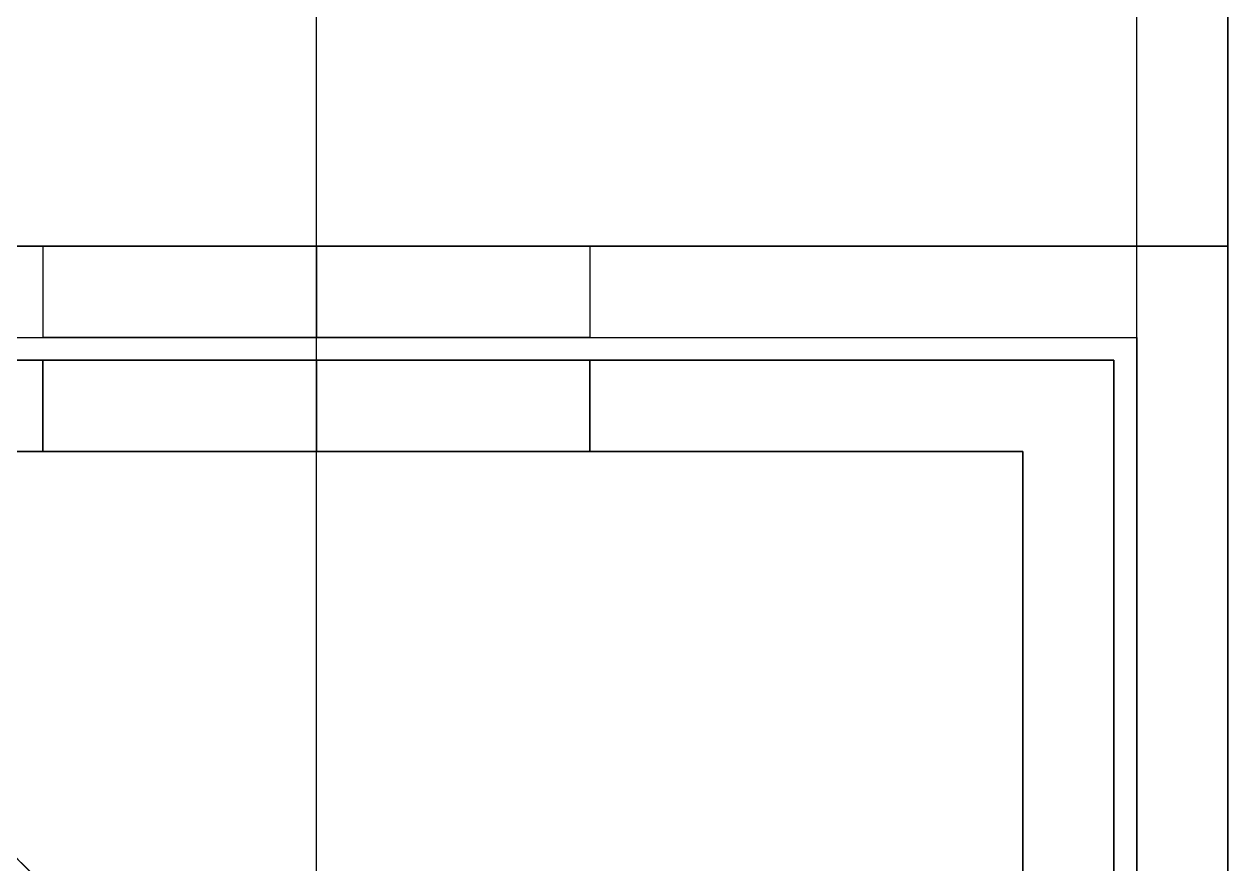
# Model space of a CAD drawing. Header units: millimetres. Extents: x -6529 to 809, y -8611 to 207.
# Drawn here: x -4666.52 to -4640.11, y -5061.44 to -5043.02 of the extents above; entities that cross this region are included whole.
import ezdxf

# ---------------------------------------------------------------- set-up
doc = ezdxf.new("R2010")
doc.units = ezdxf.units.MM
doc.header["$MEASUREMENT"] = 0
doc.layers.add('platen', color=7, linetype='Continuous', true_color=0x007f00)
doc.layers.add('staal', color=5, linetype='Continuous', true_color=0x0000ff)

# ---------------------------------------------------------------- blocks, each defined once
blk = doc.blocks.new('top plaat')
at = {"layer": 'platen'}
for points in [[(40, 0), (20, 0), (0, 0)], [(0, 0), (0, 0, 9), (0, 0, 18)], [(40, 0, 18), (20, 0, 18), (0, 0, 18)], [(40, 0, 9), (20, 0, 9), (0, 0, 9)], [(20, 0), (20, 0, 9), (20, 0, 18)]]:
    blk.add_open_spline(points, degree=2, dxfattribs=at)
for points in [[(0, 0), (0, -309), (0, -618), (0, -927), (0, -1236)], [(0, 0, 18), (0, -309, 18), (0, -618, 18), (0, -927, 18), (0, -1236, 18)], [(0, 0, 9), (0, -309, 9), (0, -618, 9), (0, -927, 9), (0, -1236, 9)]]:
    blk.add_open_spline(points, degree=2, knots=[4655.052018, 4655.052018, 4655.052018, 5274.345164, 5274.345164, 5893.638309, 5893.638309, 5893.638309], dxfattribs=at)

msp = doc.modelspace()

# ---------------------------------------------------------------- linework, layer by layer
at = {"layer": 'staal'}
for p, q in [((-4666.11, -5047.894, 695.5), (-4666.11, -5049.894, 695.5)), ((-4666.11, -5047.894, 770.5), (-4666.11, -5049.894, 770.5)), ((-4666.11, -5047.894, 920.5), (-4666.11, -5049.894, 920.5)), ((-4666.11, -5047.894, 845.5), (-4666.11, -5049.894, 845.5)), ((-4666.11, -5047.894, 1070.5), (-4666.11, -5049.894, 1070.5)), ((-4666.11, -5047.894, 995.5), (-4666.11, -5049.894, 995.5)), ((-4666.11, -5047.894, 1220.5), (-4666.11, -5049.894, 1220.5)), ((-4666.11, -5047.894, 1145.5), (-4666.11, -5049.894, 1145.5)), ((-4666.11, -5047.894, 545.5), (-4666.11, -5049.894, 545.5)), ((-4666.11, -5047.894, 620.5), (-4666.11, -5049.894, 620.5)), ((-4666.11, -5047.894, 395.5), (-4666.11, -5049.894, 395.5)), ((-4666.11, -5047.894, 470.5), (-4666.11, -5049.894, 470.5)), ((-4666.11, -5047.894, 245.5), (-4666.11, -5049.894, 245.5)), ((-4666.11, -5047.894, 320.5), (-4666.11, -5049.894, 320.5)), ((-4666.11, -5047.894, 170.5), (-4666.11, -5049.894, 170.5)), ((-4666.11, -5047.894, 95.5), (-4666.11, -5049.894, 95.5)), ((-4660.11, -5047.894, 40), (-4660.11, -5049.894, 40)), ((-4660.11, -5047.894, 1276), (-4660.11, -5049.894, 1276)), ((-4660.11, -5047.894, 701.5), (-4660.11, -5049.894, 701.5)), ((-4660.11, -5047.894, 689.5), (-4660.11, -5049.894, 689.5)), ((-4660.11, -5047.894, 776.5), (-4660.11, -5049.894, 776.5)), ((-4660.11, -5047.894, 764.5), (-4660.11, -5049.894, 764.5)), ((-4660.11, -5047.894, 926.5), (-4660.11, -5049.894, 926.5)), ((-4660.11, -5047.894, 914.5), (-4660.11, -5049.894, 914.5)), ((-4660.11, -5047.894, 851.5), (-4660.11, -5049.894, 851.5)), ((-4660.11, -5047.894, 839.5), (-4660.11, -5049.894, 839.5)), ((-4660.11, -5047.894, 1076.5), (-4660.11, -5049.894, 1076.5)), ((-4660.11, -5047.894, 1064.5), (-4660.11, -5049.894, 1064.5)), ((-4660.11, -5047.894, 1001.5), (-4660.11, -5049.894, 1001.5)), ((-4660.11, -5047.894, 989.5), (-4660.11, -5049.894, 989.5)), ((-4660.11, -5047.894, 1226.5), (-4660.11, -5049.894, 1226.5)), ((-4660.11, -5047.894, 1214.5), (-4660.11, -5049.894, 1214.5)), ((-4660.11, -5047.894, 1151.5), (-4660.11, -5049.894, 1151.5)), ((-4660.11, -5047.894, 1139.5), (-4660.11, -5049.894, 1139.5)), ((-4660.11, -5047.894, 551.5), (-4660.11, -5049.894, 551.5)), ((-4660.11, -5047.894, 539.5), (-4660.11, -5049.894, 539.5)), ((-4660.11, -5047.894, 626.5), (-4660.11, -5049.894, 626.5)), ((-4660.11, -5047.894, 614.5), (-4660.11, -5049.894, 614.5)), ((-4660.11, -5047.894, 401.5), (-4660.11, -5049.894, 401.5)), ((-4660.11, -5047.894, 389.5), (-4660.11, -5049.894, 389.5)), ((-4660.11, -5047.894, 476.5), (-4660.11, -5049.894, 476.5)), ((-4660.11, -5047.894, 464.5), (-4660.11, -5049.894, 464.5)), ((-4660.11, -5047.894, 251.5), (-4660.11, -5049.894, 251.5)), ((-4660.11, -5047.894, 239.5), (-4660.11, -5049.894, 239.5)), ((-4660.11, -5047.894, 326.5), (-4660.11, -5049.894, 326.5)), ((-4660.11, -5047.894, 314.5), (-4660.11, -5049.894, 314.5)), ((-4660.11, -5047.894, 176.5), (-4660.11, -5049.894, 176.5)), ((-4660.11, -5047.894, 164.5), (-4660.11, -5049.894, 164.5)), ((-4660.11, -5047.894, 101.5), (-4660.11, -5049.894, 101.5)), ((-4660.11, -5047.894, 89.5), (-4660.11, -5049.894, 89.5)), ((-4654.11, -5047.894, 695.5), (-4654.11, -5049.894, 695.5)), ((-4654.11, -5047.894, 770.5), (-4654.11, -5049.894, 770.5)), ((-4654.11, -5047.894, 920.5), (-4654.11, -5049.894, 920.5)), ((-4654.11, -5047.894, 845.5), (-4654.11, -5049.894, 845.5)), ((-4654.11, -5047.894, 1070.5), (-4654.11, -5049.894, 1070.5)), ((-4654.11, -5047.894, 995.5), (-4654.11, -5049.894, 995.5)), ((-4654.11, -5047.894, 1220.5), (-4654.11, -5049.894, 1220.5)), ((-4654.11, -5047.894, 1145.5), (-4654.11, -5049.894, 1145.5)), ((-4654.11, -5047.894, 545.5), (-4654.11, -5049.894, 545.5)), ((-4654.11, -5047.894, 620.5), (-4654.11, -5049.894, 620.5)), ((-4654.11, -5047.894, 395.5), (-4654.11, -5049.894, 395.5)), ((-4654.11, -5047.894, 470.5), (-4654.11, -5049.894, 470.5)), ((-4654.11, -5047.894, 245.5), (-4654.11, -5049.894, 245.5)), ((-4654.11, -5047.894, 320.5), (-4654.11, -5049.894, 320.5)), ((-4654.11, -5047.894, 170.5), (-4654.11, -5049.894, 170.5)), ((-4654.11, -5047.894, 95.5), (-4654.11, -5049.894, 95.5)), ((-4666.11, -5050.394, 1446.5), (-4666.11, -5052.394, 1446.5)), ((-4666.11, -5050.394, 1371.5), (-4666.11, -5052.394, 1371.5)), ((-4666.11, -5050.394, 1145.5), (-4666.11, -5052.394, 1145.5)), ((-4666.11, -5050.394, 1220.5), (-4666.11, -5052.394, 1220.5)), ((-4666.11, -5052.394, 95.5), (-4666.11, -5050.394, 95.5)), ((-4666.11, -5052.394, 170.5), (-4666.11, -5050.394, 170.5)), ((-4660.11, -5050.394, 1316), (-4660.11, -5052.394, 1316)), ((-4660.11, -5050.394, 1484), (-4660.11, -5052.394, 1484)), ((-4660.11, -5050.394, 1440.5), (-4660.11, -5052.394, 1440.5)), ((-4660.11, -5050.394, 1452.5), (-4660.11, -5052.394, 1452.5)), ((-4660.11, -5050.394, 1365.5), (-4660.11, -5052.394, 1365.5)), ((-4660.11, -5050.394, 1377.5), (-4660.11, -5052.394, 1377.5)), ((-4660.11, -5050.394, 1276), (-4660.11, -5052.394, 1276)), ((-4660.11, -5050.394, 1108), (-4660.11, -5052.394, 1108)), ((-4660.11, -5050.394, 1151.5), (-4660.11, -5052.394, 1151.5)), ((-4660.11, -5050.394, 1139.5), (-4660.11, -5052.394, 1139.5)), ((-4660.11, -5050.394, 1226.5), (-4660.11, -5052.394, 1226.5)), ((-4660.11, -5050.394, 1214.5), (-4660.11, -5052.394, 1214.5)), ((-4660.11, -5050.394, 40), (-4660.11, -5052.394, 40)), ((-4660.11, -5050.394, 208), (-4660.11, -5052.394, 208)), ((-4660.11, -5052.394, 101.5), (-4660.11, -5050.394, 101.5)), ((-4660.11, -5052.394, 89.5), (-4660.11, -5050.394, 89.5)), ((-4660.11, -5052.394, 176.5), (-4660.11, -5050.394, 176.5)), ((-4660.11, -5052.394, 164.5), (-4660.11, -5050.394, 164.5)), ((-4654.11, -5050.394, 1446.5), (-4654.11, -5052.394, 1446.5)), ((-4654.11, -5050.394, 1371.5), (-4654.11, -5052.394, 1371.5)), ((-4654.11, -5050.394, 1145.5), (-4654.11, -5052.394, 1145.5)), ((-4654.11, -5050.394, 1220.5), (-4654.11, -5052.394, 1220.5)), ((-4654.11, -5052.394, 95.5), (-4654.11, -5050.394, 95.5)), ((-4654.11, -5052.394, 170.5), (-4654.11, -5050.394, 170.5))]:
    msp.add_line(p, q, dxfattribs=at)
msp.add_lwpolyline([(-4640.11, -5087.894), (-5956.11, -5087.894), (-5956.11, -3771.894), (-4640.11, -3771.894)], close=True, dxfattribs=at)
for points in [[(-4640.11, -5087.894, 1276), (-4640.11, -4429.894, 1276), (-4640.11, -3771.894, 1276)], [(-4640.11, -5087.894, 1316), (-4640.11, -4429.894, 1316), (-4640.11, -3771.894, 1316)], [(-4640.11, -5087.894), (-4640.11, -4429.894), (-4640.11, -3771.894)], [(-4640.11, -5087.894, 40), (-4640.11, -4429.894, 40), (-4640.11, -3771.894, 40)], [(-4642.11, -5085.894, 1314), (-4642.11, -4429.894, 1314), (-4642.11, -3773.894, 1314)], [(-4642.11, -5085.894, 1278), (-4642.11, -4429.894, 1278), (-4642.11, -3773.894, 1278)], [(-4642.11, -5085.894, 38), (-4642.11, -4429.894, 38), (-4642.11, -3773.894, 38)], [(-4642.11, -5085.894, 2), (-4642.11, -4429.894, 2), (-4642.11, -3773.894, 2)], [(-4660.11, -5067.894, 1316), (-4660.11, -5032.644, 1316), (-4660.11, -4997.394, 1316)], [(-4660.11, -5067.894, 1314), (-4660.11, -5032.644, 1314), (-4660.11, -4997.394, 1314)], [(-4660.11, -5067.894, 1278), (-4660.11, -5032.644, 1278), (-4660.11, -4997.394, 1278)], [(-4660.11, -5067.894, 1276), (-4660.11, -5032.644, 1276), (-4660.11, -4997.394, 1276)], [(-4660.11, -5067.894, 40), (-4660.11, -5033.144, 40), (-4660.11, -4998.394, 40)], [(-4660.11, -5067.894, 38), (-4660.11, -5033.144, 38), (-4660.11, -4998.394, 38)], [(-4660.11, -5067.894, 2), (-4660.11, -5033.144, 2), (-4660.11, -4998.394, 2)], [(-4660.11, -5067.894), (-4660.11, -5033.144), (-4660.11, -4998.394)], [(-4642.11, -5085.894, 1296), (-4642.11, -5042.144, 1296), (-4642.11, -4998.394, 1296)], [(-4642.11, -5085.894, 20), (-4642.11, -5042.144, 20), (-4642.11, -4998.394, 20)], [(-4640.11, -5087.894, 1296), (-4640.11, -5043.144, 1296), (-4640.11, -4998.394, 1296)], [(-4640.11, -5087.894, 20), (-4640.11, -5043.144, 20), (-4640.11, -4998.394, 20)], [(-4640.11, -5087.894, 1276), (-4660.11, -5067.894, 1276), (-4680.11, -5047.894, 1276)], [(-4680.11, -5047.894, 1316), (-4660.11, -5067.894, 1316), (-4640.11, -5087.894, 1316)], [(-4640.11, -5087.894, 1276), (-4660.11, -5067.894, 1276), (-4680.11, -5047.894, 1276)], [(-4680.11, -5047.894, 1316), (-4660.11, -5067.894, 1316), (-4640.11, -5087.894, 1316)], [(-4640.11, -5047.894, 40), (-4660.11, -5047.894, 40), (-4680.11, -5047.894, 40)], [(-4640.11, -5047.894, 1276), (-4660.11, -5047.894, 1276), (-4680.11, -5047.894, 1276)], [(-4640.11, -5047.894, 658), (-4660.11, -5047.894, 658), (-4680.11, -5047.894, 658)], [(-4640.11, -5087.894), (-4660.11, -5067.894), (-4680.11, -5047.894)], [(-4680.11, -5047.894, 40), (-4660.11, -5067.894, 40), (-4640.11, -5087.894, 40)], [(-4640.11, -5087.894, 40), (-4660.11, -5067.894, 40), (-4680.11, -5047.894, 40)], [(-4660.11, -5047.894, 40), (-4660.11, -5047.894, 64.75), (-4660.11, -5047.894, 89.5)], [(-4660.11, -5047.894, 101.5), (-4660.11, -5047.894, 133), (-4660.11, -5047.894, 164.5)], [(-4660.11, -5047.894, 176.5), (-4660.11, -5047.894, 208), (-4660.11, -5047.894, 239.5)], [(-4660.11, -5047.894, 251.5), (-4660.11, -5047.894, 283), (-4660.11, -5047.894, 314.5)], [(-4660.11, -5047.894, 326.5), (-4660.11, -5047.894, 358), (-4660.11, -5047.894, 389.5)], [(-4660.11, -5047.894, 401.5), (-4660.11, -5047.894, 433), (-4660.11, -5047.894, 464.5)], [(-4660.11, -5047.894, 476.5), (-4660.11, -5047.894, 508), (-4660.11, -5047.894, 539.5)], [(-4660.11, -5047.894, 551.5), (-4660.11, -5047.894, 583), (-4660.11, -5047.894, 614.5)], [(-4660.11, -5047.894, 626.5), (-4660.11, -5047.894, 658), (-4660.11, -5047.894, 689.5)], [(-4660.11, -5047.894, 701.5), (-4660.11, -5047.894, 733), (-4660.11, -5047.894, 764.5)], [(-4660.11, -5047.894, 776.5), (-4660.11, -5047.894, 808), (-4660.11, -5047.894, 839.5)], [(-4660.11, -5047.894, 851.5), (-4660.11, -5047.894, 883), (-4660.11, -5047.894, 914.5)], [(-4660.11, -5047.894, 926.5), (-4660.11, -5047.894, 958), (-4660.11, -5047.894, 989.5)], [(-4660.11, -5047.894, 1001.5), (-4660.11, -5047.894, 1033), (-4660.11, -5047.894, 1064.5)], [(-4660.11, -5047.894, 1076.5), (-4660.11, -5047.894, 1108), (-4660.11, -5047.894, 1139.5)], [(-4660.11, -5047.894, 1151.5), (-4660.11, -5047.894, 1183), (-4660.11, -5047.894, 1214.5)], [(-4660.11, -5047.894, 1226.5), (-4660.11, -5047.894, 1251.25), (-4660.11, -5047.894, 1276)], [(-4640.11, -5047.894, 40), (-4640.11, -5047.894, 658), (-4640.11, -5047.894, 1276)], [(-4640.11, -5087.894, 40), (-4640.11, -5067.894, 40), (-4640.11, -5047.894, 40)], [(-4640.11, -5087.894, 1276), (-4640.11, -5067.894, 1276), (-4640.11, -5047.894, 1276)], [(-4640.11, -5087.894, 658), (-4640.11, -5067.894, 658), (-4640.11, -5047.894, 658)], [(-4642.11, -5085.894, 1314), (-4660.11, -5067.894, 1314), (-4678.11, -5049.894, 1314)], [(-4678.11, -5049.894, 1278), (-4660.11, -5067.894, 1278), (-4642.11, -5085.894, 1278)], [(-4642.11, -5085.894, 1314), (-4660.11, -5067.894, 1314), (-4678.11, -5049.894, 1314)], [(-4678.11, -5049.894, 1278), (-4660.11, -5067.894, 1278), (-4642.11, -5085.894, 1278)], [(-4678.11, -5049.894, 40), (-4660.11, -5049.894, 40), (-4642.11, -5049.894, 40)], [(-4678.11, -5049.894, 1276), (-4660.11, -5049.894, 1276), (-4642.11, -5049.894, 1276)], [(-4678.11, -5049.894, 658), (-4660.11, -5049.894, 658), (-4642.11, -5049.894, 658)], [(-4642.11, -5085.894, 38), (-4660.11, -5067.894, 38), (-4678.11, -5049.894, 38)], [(-4678.11, -5049.894, 2), (-4660.11, -5067.894, 2), (-4642.11, -5085.894, 2)], [(-4678.11, -5049.894, 38), (-4660.11, -5067.894, 38), (-4642.11, -5085.894, 38)], [(-4642.11, -5085.894, 2), (-4660.11, -5067.894, 2), (-4678.11, -5049.894, 2)], [(-4660.11, -5049.894, 40), (-4660.11, -5049.894, 64.75), (-4660.11, -5049.894, 89.5)], [(-4660.11, -5049.894, 101.5), (-4660.11, -5049.894, 133), (-4660.11, -5049.894, 164.5)], [(-4660.11, -5049.894, 176.5), (-4660.11, -5049.894, 208), (-4660.11, -5049.894, 239.5)], [(-4660.11, -5049.894, 251.5), (-4660.11, -5049.894, 283), (-4660.11, -5049.894, 314.5)], [(-4660.11, -5049.894, 326.5), (-4660.11, -5049.894, 358), (-4660.11, -5049.894, 389.5)], [(-4660.11, -5049.894, 401.5), (-4660.11, -5049.894, 433), (-4660.11, -5049.894, 464.5)], [(-4660.11, -5049.894, 476.5), (-4660.11, -5049.894, 508), (-4660.11, -5049.894, 539.5)], [(-4660.11, -5049.894, 551.5), (-4660.11, -5049.894, 583), (-4660.11, -5049.894, 614.5)], [(-4660.11, -5049.894, 626.5), (-4660.11, -5049.894, 658), (-4660.11, -5049.894, 689.5)], [(-4660.11, -5049.894, 701.5), (-4660.11, -5049.894, 733), (-4660.11, -5049.894, 764.5)], [(-4660.11, -5049.894, 776.5), (-4660.11, -5049.894, 808), (-4660.11, -5049.894, 839.5)], [(-4660.11, -5049.894, 851.5), (-4660.11, -5049.894, 883), (-4660.11, -5049.894, 914.5)], [(-4660.11, -5049.894, 926.5), (-4660.11, -5049.894, 958), (-4660.11, -5049.894, 989.5)], [(-4660.11, -5049.894, 1001.5), (-4660.11, -5049.894, 1033), (-4660.11, -5049.894, 1064.5)], [(-4660.11, -5049.894, 1076.5), (-4660.11, -5049.894, 1108), (-4660.11, -5049.894, 1139.5)], [(-4660.11, -5049.894, 1151.5), (-4660.11, -5049.894, 1183), (-4660.11, -5049.894, 1214.5)], [(-4660.11, -5049.894, 1226.5), (-4660.11, -5049.894, 1251.25), (-4660.11, -5049.894, 1276)], [(-4642.11, -5049.894, 40), (-4642.11, -5067.894, 40), (-4642.11, -5085.894, 40)], [(-4642.11, -5049.894, 1276), (-4642.11, -5067.894, 1276), (-4642.11, -5085.894, 1276)], [(-4642.11, -5049.894, 40), (-4642.11, -5049.894, 658), (-4642.11, -5049.894, 1276)], [(-4642.11, -5049.894, 658), (-4642.11, -5067.894, 658), (-4642.11, -5085.894, 658)], [(-4677.61, -5050.394, 1316), (-4660.11, -5050.394, 1316), (-4642.61, -5050.394, 1316)], [(-4677.61, -5050.394, 1484), (-4660.11, -5050.394, 1484), (-4642.61, -5050.394, 1484)], [(-4677.61, -5050.394, 1400), (-4660.11, -5050.394, 1400), (-4642.61, -5050.394, 1400)], [(-4677.61, -5050.394, 1276), (-4660.11, -5050.394, 1276), (-4642.61, -5050.394, 1276)], [(-4677.61, -5050.394, 1108), (-4660.11, -5050.394, 1108), (-4642.61, -5050.394, 1108)], [(-4677.61, -5050.394, 1192), (-4660.11, -5050.394, 1192), (-4642.61, -5050.394, 1192)], [(-4642.61, -5050.394, 40), (-4660.11, -5050.394, 40), (-4677.61, -5050.394, 40)], [(-4642.61, -5050.394, 208), (-4660.11, -5050.394, 208), (-4677.61, -5050.394, 208)], [(-4642.61, -5050.394, 124), (-4660.11, -5050.394, 124), (-4677.61, -5050.394, 124)], [(-4660.11, -5050.394, 1316), (-4660.11, -5050.394, 1340.75), (-4660.11, -5050.394, 1365.5)], [(-4660.11, -5050.394, 1377.5), (-4660.11, -5050.394, 1409), (-4660.11, -5050.394, 1440.5)], [(-4660.11, -5050.394, 1452.5), (-4660.11, -5050.394, 1468.25), (-4660.11, -5050.394, 1484)], [(-4660.11, -5050.394, 1276), (-4660.11, -5050.394, 1251.25), (-4660.11, -5050.394, 1226.5)], [(-4660.11, -5050.394, 1214.5), (-4660.11, -5050.394, 1183), (-4660.11, -5050.394, 1151.5)], [(-4660.11, -5050.394, 1139.5), (-4660.11, -5050.394, 1123.75), (-4660.11, -5050.394, 1108)], [(-4660.11, -5050.394, 40), (-4660.11, -5050.394, 64.75), (-4660.11, -5050.394, 89.5)], [(-4660.11, -5050.394, 101.5), (-4660.11, -5050.394, 133), (-4660.11, -5050.394, 164.5)], [(-4660.11, -5050.394, 176.5), (-4660.11, -5050.394, 192.25), (-4660.11, -5050.394, 208)], [(-4642.61, -5050.394, 1316), (-4642.61, -5050.394, 1400), (-4642.61, -5050.394, 1484)], [(-4642.61, -5050.394, 1316), (-4642.61, -5067.894, 1316), (-4642.61, -5085.394, 1316)], [(-4642.61, -5050.394, 1484), (-4642.61, -5067.894, 1484), (-4642.61, -5085.394, 1484)], [(-4642.61, -5050.394, 1400), (-4642.61, -5067.894, 1400), (-4642.61, -5085.394, 1400)], [(-4642.61, -5050.394, 1276), (-4642.61, -5050.394, 1192), (-4642.61, -5050.394, 1108)], [(-4642.61, -5050.394, 1276), (-4642.61, -5067.894, 1276), (-4642.61, -5085.394, 1276)], [(-4642.61, -5050.394, 1108), (-4642.61, -5067.894, 1108), (-4642.61, -5085.394, 1108)], [(-4642.61, -5050.394, 1192), (-4642.61, -5067.894, 1192), (-4642.61, -5085.394, 1192)], [(-4642.61, -5050.394, 40), (-4642.61, -5050.394, 124), (-4642.61, -5050.394, 208)], [(-4642.61, -5085.394, 40), (-4642.61, -5067.894, 40), (-4642.61, -5050.394, 40)], [(-4642.61, -5085.394, 208), (-4642.61, -5067.894, 208), (-4642.61, -5050.394, 208)], [(-4642.61, -5085.394, 124), (-4642.61, -5067.894, 124), (-4642.61, -5050.394, 124)], [(-4644.61, -5052.394, 1316), (-4660.11, -5052.394, 1316), (-4675.61, -5052.394, 1316)], [(-4644.61, -5052.394, 1484), (-4660.11, -5052.394, 1484), (-4675.61, -5052.394, 1484)], [(-4644.61, -5052.394, 1400), (-4660.11, -5052.394, 1400), (-4675.61, -5052.394, 1400)], [(-4644.61, -5052.394, 1276), (-4660.11, -5052.394, 1276), (-4675.61, -5052.394, 1276)], [(-4644.61, -5052.394, 1108), (-4660.11, -5052.394, 1108), (-4675.61, -5052.394, 1108)], [(-4644.61, -5052.394, 1192), (-4660.11, -5052.394, 1192), (-4675.61, -5052.394, 1192)], [(-4675.61, -5052.394, 40), (-4660.11, -5052.394, 40), (-4644.61, -5052.394, 40)], [(-4675.61, -5052.394, 208), (-4660.11, -5052.394, 208), (-4644.61, -5052.394, 208)], [(-4675.61, -5052.394, 124), (-4660.11, -5052.394, 124), (-4644.61, -5052.394, 124)], [(-4660.11, -5052.394, 1316), (-4660.11, -5052.394, 1340.75), (-4660.11, -5052.394, 1365.5)], [(-4660.11, -5052.394, 1377.5), (-4660.11, -5052.394, 1409), (-4660.11, -5052.394, 1440.5)], [(-4660.11, -5052.394, 1452.5), (-4660.11, -5052.394, 1468.25), (-4660.11, -5052.394, 1484)], [(-4660.11, -5052.394, 1276), (-4660.11, -5052.394, 1251.25), (-4660.11, -5052.394, 1226.5)], [(-4660.11, -5052.394, 1214.5), (-4660.11, -5052.394, 1183), (-4660.11, -5052.394, 1151.5)], [(-4660.11, -5052.394, 1139.5), (-4660.11, -5052.394, 1123.75), (-4660.11, -5052.394, 1108)], [(-4660.11, -5052.394, 40), (-4660.11, -5052.394, 64.75), (-4660.11, -5052.394, 89.5)], [(-4660.11, -5052.394, 101.5), (-4660.11, -5052.394, 133), (-4660.11, -5052.394, 164.5)], [(-4660.11, -5052.394, 176.5), (-4660.11, -5052.394, 192.25), (-4660.11, -5052.394, 208)], [(-4644.61, -5083.394, 1316), (-4644.61, -5067.894, 1316), (-4644.61, -5052.394, 1316)], [(-4644.61, -5052.394, 1316), (-4644.61, -5052.394, 1400), (-4644.61, -5052.394, 1484)], [(-4644.61, -5083.394, 1484), (-4644.61, -5067.894, 1484), (-4644.61, -5052.394, 1484)], [(-4644.61, -5083.394, 1400), (-4644.61, -5067.894, 1400), (-4644.61, -5052.394, 1400)], [(-4644.61, -5083.394, 1276), (-4644.61, -5067.894, 1276), (-4644.61, -5052.394, 1276)], [(-4644.61, -5052.394, 1276), (-4644.61, -5052.394, 1192), (-4644.61, -5052.394, 1108)], [(-4644.61, -5083.394, 1108), (-4644.61, -5067.894, 1108), (-4644.61, -5052.394, 1108)], [(-4644.61, -5083.394, 1192), (-4644.61, -5067.894, 1192), (-4644.61, -5052.394, 1192)], [(-4644.61, -5052.394, 40), (-4644.61, -5067.894, 40), (-4644.61, -5083.394, 40)], [(-4644.61, -5052.394, 208), (-4644.61, -5067.894, 208), (-4644.61, -5083.394, 208)], [(-4644.61, -5052.394, 40), (-4644.61, -5052.394, 124), (-4644.61, -5052.394, 208)], [(-4644.61, -5052.394, 124), (-4644.61, -5067.894, 124), (-4644.61, -5083.394, 124)]]:
    msp.add_open_spline(points, degree=2, dxfattribs=at)
for points, weights, knots in [([(-4654.11, -5047.894, 695.5), (-4654.11, -5047.894, 701.5), (-4660.11, -5047.894, 701.5), (-4666.11, -5047.894, 701.5), (-4666.11, -5047.894, 695.5), (-4666.11, -5047.894, 689.5), (-4660.11, -5047.894, 689.5), (-4654.11, -5047.894, 689.5), (-4654.11, -5047.894, 695.5)], [1, 0.707106781187, 1, 0.707106781187, 1, 0.707106781187, 1, 0.707106781187, 1], [0, 0, 0, 7.853982, 7.853982, 15.707963, 15.707963, 23.561945, 23.561945, 31.415927, 31.415927, 31.415927]), ([(-4654.11, -5047.894, 770.5), (-4654.11, -5047.894, 776.5), (-4660.11, -5047.894, 776.5), (-4666.11, -5047.894, 776.5), (-4666.11, -5047.894, 770.5), (-4666.11, -5047.894, 764.5), (-4660.11, -5047.894, 764.5), (-4654.11, -5047.894, 764.5), (-4654.11, -5047.894, 770.5)], [1, 0.707106781187, 1, 0.707106781187, 1, 0.707106781187, 1, 0.707106781187, 1], [0, 0, 0, 7.853982, 7.853982, 15.707963, 15.707963, 23.561945, 23.561945, 31.415927, 31.415927, 31.415927]), ([(-4654.11, -5047.894, 920.5), (-4654.11, -5047.894, 926.5), (-4660.11, -5047.894, 926.5), (-4666.11, -5047.894, 926.5), (-4666.11, -5047.894, 920.5), (-4666.11, -5047.894, 914.5), (-4660.11, -5047.894, 914.5), (-4654.11, -5047.894, 914.5), (-4654.11, -5047.894, 920.5)], [0.999999860338, 0.707106851018, 1, 0.707106781187, 1, 0.707106781187, 1, 0.707106781187, 1], [0, 0, 0, 7.85398, 7.85398, 15.707962, 15.707962, 23.561944, 23.561944, 31.415927, 31.415927, 31.415927]), ([(-4654.11, -5047.894, 845.5), (-4654.11, -5047.894, 851.5), (-4660.11, -5047.894, 851.5), (-4666.11, -5047.894, 851.5), (-4666.11, -5047.894, 845.5), (-4666.11, -5047.894, 839.5), (-4660.11, -5047.894, 839.5), (-4654.11, -5047.894, 839.5), (-4654.11, -5047.894, 845.5)], [0.999999860338, 0.707106851018, 1, 0.707106781187, 1, 0.707106781187, 1, 0.707106781187, 1], [0, 0, 0, 7.85398, 7.85398, 15.707962, 15.707962, 23.561944, 23.561944, 31.415927, 31.415927, 31.415927]), ([(-4654.11, -5047.894, 1070.5), (-4654.11, -5047.894, 1076.5), (-4660.11, -5047.894, 1076.5), (-4666.11, -5047.894, 1076.5), (-4666.11, -5047.894, 1070.5), (-4666.11, -5047.894, 1064.5), (-4660.11, -5047.894, 1064.5), (-4654.11, -5047.894, 1064.5), (-4654.11, -5047.894, 1070.5)], [1, 0.707106781187, 1, 0.707106781187, 1, 0.707106781187, 1, 0.707106781187, 1], [0, 0, 0, 7.853982, 7.853982, 15.707963, 15.707963, 23.561945, 23.561945, 31.415927, 31.415927, 31.415927]), ([(-4654.11, -5047.894, 995.5), (-4654.11, -5047.894, 1001.5), (-4660.11, -5047.894, 1001.5), (-4666.11, -5047.894, 1001.5), (-4666.11, -5047.894, 995.5), (-4666.11, -5047.894, 989.5), (-4660.11, -5047.894, 989.5), (-4654.11, -5047.894, 989.5), (-4654.11, -5047.894, 995.5)], [0.999999860338, 0.707106851018, 1, 0.707106781187, 1, 0.707106781187, 1, 0.707106781187, 1], [0, 0, 0, 7.85398, 7.85398, 15.707962, 15.707962, 23.561944, 23.561944, 31.415927, 31.415927, 31.415927]), ([(-4654.11, -5047.894, 1220.5), (-4654.11, -5047.894, 1226.5), (-4660.11, -5047.894, 1226.5), (-4666.11, -5047.894, 1226.5), (-4666.11, -5047.894, 1220.5), (-4666.11, -5047.894, 1214.5), (-4660.11, -5047.894, 1214.5), (-4654.11, -5047.894, 1214.5), (-4654.11, -5047.894, 1220.5)], [1, 0.707106781187, 1, 0.707106781187, 1, 0.707106781187, 1, 0.707106781187, 1], [0, 0, 0, 7.853982, 7.853982, 15.707963, 15.707963, 23.561945, 23.561945, 31.415927, 31.415927, 31.415927]), ([(-4654.11, -5047.894, 1145.5), (-4654.11, -5047.894, 1151.5), (-4660.11, -5047.894, 1151.5), (-4666.11, -5047.894, 1151.5), (-4666.11, -5047.894, 1145.5), (-4666.11, -5047.894, 1139.5), (-4660.11, -5047.894, 1139.5), (-4654.11, -5047.894, 1139.5), (-4654.11, -5047.894, 1145.5)], [1, 0.707106781187, 1, 0.707106781187, 1, 0.707106781187, 1, 0.707106781187, 1], [0, 0, 0, 7.853982, 7.853982, 15.707963, 15.707963, 23.561945, 23.561945, 31.415927, 31.415927, 31.415927]), ([(-4654.11, -5047.894, 545.5), (-4654.11, -5047.894, 551.5), (-4660.11, -5047.894, 551.5), (-4666.11, -5047.894, 551.5), (-4666.11, -5047.894, 545.5), (-4666.11, -5047.894, 539.5), (-4660.11, -5047.894, 539.5), (-4654.11, -5047.894, 539.5), (-4654.11, -5047.894, 545.5)], [1, 0.707106781187, 1, 0.707106781187, 1, 0.707106781187, 1, 0.707106781187, 1], [0, 0, 0, 7.853982, 7.853982, 15.707963, 15.707963, 23.561945, 23.561945, 31.415927, 31.415927, 31.415927]), ([(-4654.11, -5047.894, 620.5), (-4654.11, -5047.894, 626.5), (-4660.11, -5047.894, 626.5), (-4666.11, -5047.894, 626.5), (-4666.11, -5047.894, 620.5), (-4666.11, -5047.894, 614.5), (-4660.11, -5047.894, 614.5), (-4654.11, -5047.894, 614.5), (-4654.11, -5047.894, 620.5)], [1, 0.707106781187, 1, 0.707106781187, 1, 0.707106781187, 1, 0.707106781187, 1], [0, 0, 0, 7.853982, 7.853982, 15.707963, 15.707963, 23.561945, 23.561945, 31.415927, 31.415927, 31.415927]), ([(-4654.11, -5047.894, 395.5), (-4654.11, -5047.894, 401.5), (-4660.11, -5047.894, 401.5), (-4666.11, -5047.894, 401.5), (-4666.11, -5047.894, 395.5), (-4666.11, -5047.894, 389.5), (-4660.11, -5047.894, 389.5), (-4654.11, -5047.894, 389.5), (-4654.11, -5047.894, 395.5)], [0.999999860338, 0.707106851018, 1, 0.707106781187, 1, 0.707106781187, 1, 0.707106781187, 1], [0, 0, 0, 7.85398, 7.85398, 15.707962, 15.707962, 23.561944, 23.561944, 31.415927, 31.415927, 31.415927]), ([(-4654.11, -5047.894, 470.5), (-4654.11, -5047.894, 476.5), (-4660.11, -5047.894, 476.5), (-4666.11, -5047.894, 476.5), (-4666.11, -5047.894, 470.5), (-4666.11, -5047.894, 464.5), (-4660.11, -5047.894, 464.5), (-4654.11, -5047.894, 464.5), (-4654.11, -5047.894, 470.5)], [1, 0.707106781187, 1, 0.707106781187, 1, 0.707106781187, 1, 0.707106781187, 1], [0, 0, 0, 7.853982, 7.853982, 15.707963, 15.707963, 23.561945, 23.561945, 31.415927, 31.415927, 31.415927]), ([(-4654.11, -5047.894, 245.5), (-4654.11, -5047.894, 251.5), (-4660.11, -5047.894, 251.5), (-4666.11, -5047.894, 251.5), (-4666.11, -5047.894, 245.5), (-4666.11, -5047.894, 239.5), (-4660.11, -5047.894, 239.5), (-4654.11, -5047.894, 239.5), (-4654.11, -5047.894, 245.5)], [1, 0.707106781187, 1, 0.707106781187, 1, 0.707106781187, 1, 0.707106781187, 1], [0, 0, 0, 7.853982, 7.853982, 15.707963, 15.707963, 23.561945, 23.561945, 31.415927, 31.415927, 31.415927]), ([(-4654.11, -5047.894, 320.5), (-4654.11, -5047.894, 326.5), (-4660.11, -5047.894, 326.5), (-4666.11, -5047.894, 326.5), (-4666.11, -5047.894, 320.5), (-4666.11, -5047.894, 314.5), (-4660.11, -5047.894, 314.5), (-4654.11, -5047.894, 314.5), (-4654.11, -5047.894, 320.5)], [1, 0.707106781187, 1, 0.707106781187, 1, 0.707106781187, 1, 0.707106781187, 1], [0, 0, 0, 7.853982, 7.853982, 15.707963, 15.707963, 23.561945, 23.561945, 31.415927, 31.415927, 31.415927]), ([(-4654.11, -5047.894, 170.5), (-4654.11, -5047.894, 176.5), (-4660.11, -5047.894, 176.5), (-4666.11, -5047.894, 176.5), (-4666.11, -5047.894, 170.5), (-4666.11, -5047.894, 164.5), (-4660.11, -5047.894, 164.5), (-4654.11, -5047.894, 164.5), (-4654.11, -5047.894, 170.5)], [1, 0.707106781187, 1, 0.707106781187, 1, 0.707106781187, 1, 0.707106781187, 1], [0, 0, 0, 7.853982, 7.853982, 15.707963, 15.707963, 23.561945, 23.561945, 31.415927, 31.415927, 31.415927]), ([(-4654.11, -5047.894, 95.5), (-4654.11, -5047.894, 101.5), (-4660.11, -5047.894, 101.5), (-4666.11, -5047.894, 101.5), (-4666.11, -5047.894, 95.5), (-4666.11, -5047.894, 89.5), (-4660.11, -5047.894, 89.5), (-4654.11, -5047.894, 89.5), (-4654.11, -5047.894, 95.5)], [1, 0.707106781187, 1, 0.707106781187, 1, 0.707106781187, 1, 0.707106781187, 1], [0, 0, 0, 7.853982, 7.853982, 15.707963, 15.707963, 23.561945, 23.561945, 31.415927, 31.415927, 31.415927]), ([(-4654.11, -5047.894, 695.5), (-4654.11, -5047.894, 701.5), (-4660.11, -5047.894, 701.5), (-4666.11, -5047.894, 701.5), (-4666.11, -5047.894, 695.5), (-4666.11, -5047.894, 689.5), (-4660.11, -5047.894, 689.5), (-4654.11, -5047.894, 689.5), (-4654.11, -5047.894, 695.5)], [1, 0.707106781187, 1, 0.707106781187, 1, 0.707106781187, 1, 0.707106781187, 1], [0, 0, 0, 7.853982, 7.853982, 15.707963, 15.707963, 23.561945, 23.561945, 31.415927, 31.415927, 31.415927]), ([(-4654.11, -5047.894, 770.5), (-4654.11, -5047.894, 776.5), (-4660.11, -5047.894, 776.5), (-4666.11, -5047.894, 776.5), (-4666.11, -5047.894, 770.5), (-4666.11, -5047.894, 764.5), (-4660.11, -5047.894, 764.5), (-4654.11, -5047.894, 764.5), (-4654.11, -5047.894, 770.5)], [1, 0.707106781187, 1, 0.707106781187, 1, 0.707106781187, 1, 0.707106781187, 1], [0, 0, 0, 7.853982, 7.853982, 15.707963, 15.707963, 23.561945, 23.561945, 31.415927, 31.415927, 31.415927]), ([(-4654.11, -5047.894, 920.5), (-4654.11, -5047.894, 926.5), (-4660.11, -5047.894, 926.5), (-4666.11, -5047.894, 926.5), (-4666.11, -5047.894, 920.5), (-4666.11, -5047.894, 914.5), (-4660.11, -5047.894, 914.5), (-4654.11, -5047.894, 914.5), (-4654.11, -5047.894, 920.5)], [1, 0.707106781187, 1, 0.707106781187, 1, 0.707106781187, 1, 0.707106781187, 1], [0, 0, 0, 7.853982, 7.853982, 15.707963, 15.707963, 23.561945, 23.561945, 31.415927, 31.415927, 31.415927]), ([(-4654.11, -5047.894, 845.5), (-4654.11, -5047.894, 851.5), (-4660.11, -5047.894, 851.5), (-4666.11, -5047.894, 851.5), (-4666.11, -5047.894, 845.5), (-4666.11, -5047.894, 839.5), (-4660.11, -5047.894, 839.5), (-4654.11, -5047.894, 839.5), (-4654.11, -5047.894, 845.5)], [1, 0.707106781187, 1, 0.707106781187, 1, 0.707106781187, 1, 0.707106781187, 1], [0, 0, 0, 7.853982, 7.853982, 15.707963, 15.707963, 23.561945, 23.561945, 31.415927, 31.415927, 31.415927]), ([(-4654.11, -5047.894, 1070.5), (-4654.11, -5047.894, 1076.5), (-4660.11, -5047.894, 1076.5), (-4666.11, -5047.894, 1076.5), (-4666.11, -5047.894, 1070.5), (-4666.11, -5047.894, 1064.5), (-4660.11, -5047.894, 1064.5), (-4654.11, -5047.894, 1064.5), (-4654.11, -5047.894, 1070.5)], [1, 0.707106781187, 1, 0.707106781187, 1, 0.707106781187, 1, 0.707106781187, 1], [0, 0, 0, 7.853982, 7.853982, 15.707963, 15.707963, 23.561945, 23.561945, 31.415927, 31.415927, 31.415927]), ([(-4654.11, -5047.894, 995.5), (-4654.11, -5047.894, 1001.5), (-4660.11, -5047.894, 1001.5), (-4666.11, -5047.894, 1001.5), (-4666.11, -5047.894, 995.5), (-4666.11, -5047.894, 989.5), (-4660.11, -5047.894, 989.5), (-4654.11, -5047.894, 989.5), (-4654.11, -5047.894, 995.5)], [1, 0.707106781187, 1, 0.707106781187, 1, 0.707106781187, 1, 0.707106781187, 1], [0, 0, 0, 7.853982, 7.853982, 15.707963, 15.707963, 23.561945, 23.561945, 31.415927, 31.415927, 31.415927]), ([(-4654.11, -5047.894, 1220.5), (-4654.11, -5047.894, 1226.5), (-4660.11, -5047.894, 1226.5), (-4666.11, -5047.894, 1226.5), (-4666.11, -5047.894, 1220.5), (-4666.11, -5047.894, 1214.5), (-4660.11, -5047.894, 1214.5), (-4654.11, -5047.894, 1214.5), (-4654.11, -5047.894, 1220.5)], [1, 0.707106781187, 1, 0.707106781187, 1, 0.707106781187, 1, 0.707106781187, 1], [0, 0, 0, 7.853982, 7.853982, 15.707963, 15.707963, 23.561945, 23.561945, 31.415927, 31.415927, 31.415927]), ([(-4654.11, -5047.894, 1145.5), (-4654.11, -5047.894, 1151.5), (-4660.11, -5047.894, 1151.5), (-4666.11, -5047.894, 1151.5), (-4666.11, -5047.894, 1145.5), (-4666.11, -5047.894, 1139.5), (-4660.11, -5047.894, 1139.5), (-4654.11, -5047.894, 1139.5), (-4654.11, -5047.894, 1145.5)], [1, 0.707106781187, 1, 0.707106781187, 1, 0.707106781187, 1, 0.707106781187, 1], [0, 0, 0, 7.853982, 7.853982, 15.707963, 15.707963, 23.561945, 23.561945, 31.415927, 31.415927, 31.415927]), ([(-4666.11, -5047.894, 545.5), (-4666.11, -5047.894, 539.5), (-4660.11, -5047.894, 539.5), (-4654.11, -5047.894, 539.5), (-4654.11, -5047.894, 545.5)], [1, 0.707106781187, 1, 0.707106781187, 1], [15.707963, 15.707963, 15.707963, 23.561945, 23.561945, 31.415927, 31.415927, 31.415927]), ([(-4666.11, -5047.894, 620.5), (-4666.11, -5047.894, 614.5), (-4660.11, -5047.894, 614.5), (-4654.11, -5047.894, 614.5), (-4654.11, -5047.894, 620.5)], [1, 0.707106781187, 1, 0.707106781187, 1], [15.707963, 15.707963, 15.707963, 23.561945, 23.561945, 31.415927, 31.415927, 31.415927]), ([(-4666.11, -5047.894, 395.5), (-4666.11, -5047.894, 389.5), (-4660.11, -5047.894, 389.5), (-4654.11, -5047.894, 389.5), (-4654.11, -5047.894, 395.5)], [1, 0.707106781187, 1, 0.707106781187, 1], [15.707963, 15.707963, 15.707963, 23.561945, 23.561945, 31.415927, 31.415927, 31.415927]), ([(-4666.11, -5047.894, 470.5), (-4666.11, -5047.894, 464.5), (-4660.11, -5047.894, 464.5), (-4654.11, -5047.894, 464.5), (-4654.11, -5047.894, 470.5)], [1, 0.707106781187, 1, 0.707106781187, 1], [15.707963, 15.707963, 15.707963, 23.561945, 23.561945, 31.415927, 31.415927, 31.415927]), ([(-4666.11, -5047.894, 245.5), (-4666.11, -5047.894, 239.5), (-4660.11, -5047.894, 239.5), (-4654.11, -5047.894, 239.5), (-4654.11, -5047.894, 245.5)], [1, 0.707106781187, 1, 0.707106781187, 1], [15.707963, 15.707963, 15.707963, 23.561945, 23.561945, 31.415927, 31.415927, 31.415927]), ([(-4666.11, -5047.894, 320.5), (-4666.11, -5047.894, 314.5), (-4660.11, -5047.894, 314.5), (-4654.11, -5047.894, 314.5), (-4654.11, -5047.894, 320.5)], [1, 0.707106781187, 1, 0.707106781187, 1], [15.707963, 15.707963, 15.707963, 23.561945, 23.561945, 31.415927, 31.415927, 31.415927]), ([(-4666.11, -5047.894, 170.5), (-4666.11, -5047.894, 164.5), (-4660.11, -5047.894, 164.5), (-4654.11, -5047.894, 164.5), (-4654.11, -5047.894, 170.5)], [1, 0.707106781187, 1, 0.707106781187, 1], [15.707963, 15.707963, 15.707963, 23.561945, 23.561945, 31.415927, 31.415927, 31.415927]), ([(-4666.11, -5047.894, 95.5), (-4666.11, -5047.894, 89.5), (-4660.11, -5047.894, 89.5), (-4654.11, -5047.894, 89.5), (-4654.11, -5047.894, 95.5)], [1, 0.707106781187, 1, 0.707106781187, 1], [15.707963, 15.707963, 15.707963, 23.561945, 23.561945, 31.415927, 31.415927, 31.415927]), ([(-4654.11, -5049.894, 695.5), (-4654.11, -5049.894, 689.5), (-4660.11, -5049.894, 689.5), (-4666.11, -5049.894, 689.5), (-4666.11, -5049.894, 695.5), (-4666.11, -5049.894, 701.5), (-4660.11, -5049.894, 701.5), (-4654.11, -5049.894, 701.5), (-4654.11, -5049.894, 695.5)], [1, 0.707106781187, 1, 0.707106781187, 1, 0.707106781187, 1, 0.707106781187, 1], [-31.415927, -31.415927, -31.415927, -23.561945, -23.561945, -15.707963, -15.707963, -7.853982, -7.853982, 0, 0, 0]), ([(-4654.11, -5049.894, 770.5), (-4654.11, -5049.894, 764.5), (-4660.11, -5049.894, 764.5), (-4666.11, -5049.894, 764.5), (-4666.11, -5049.894, 770.5), (-4666.11, -5049.894, 776.5), (-4660.11, -5049.894, 776.5), (-4654.11, -5049.894, 776.5), (-4654.11, -5049.894, 770.5)], [1, 0.707106781187, 1, 0.707106781187, 1, 0.707106781187, 1, 0.707106781187, 1], [-31.415927, -31.415927, -31.415927, -23.561945, -23.561945, -15.707963, -15.707963, -7.853982, -7.853982, 0, 0, 0]), ([(-4654.11, -5049.894, 920.5), (-4654.11, -5049.894, 914.5), (-4660.11, -5049.894, 914.5), (-4666.11, -5049.894, 914.5), (-4666.11, -5049.894, 920.5), (-4666.11, -5049.894, 926.5), (-4660.11, -5049.894, 926.5), (-4654.11, -5049.894, 926.5), (-4654.11, -5049.894, 920.5)], [1, 0.707106781187, 1, 0.707106781187, 1, 0.707106781187, 1, 0.707106781187, 1], [-31.415927, -31.415927, -31.415927, -23.561945, -23.561945, -15.707963, -15.707963, -7.853982, -7.853982, 0, 0, 0]), ([(-4654.11, -5049.894, 845.5), (-4654.11, -5049.894, 839.5), (-4660.11, -5049.894, 839.5), (-4666.11, -5049.894, 839.5), (-4666.11, -5049.894, 845.5), (-4666.11, -5049.894, 851.5), (-4660.11, -5049.894, 851.5), (-4654.11, -5049.894, 851.5), (-4654.11, -5049.894, 845.5)], [1, 0.707106781187, 1, 0.707106781187, 1, 0.707106781187, 1, 0.707106781187, 1], [-31.415927, -31.415927, -31.415927, -23.561945, -23.561945, -15.707963, -15.707963, -7.853982, -7.853982, 0, 0, 0]), ([(-4654.11, -5049.894, 1070.5), (-4654.11, -5049.894, 1064.5), (-4660.11, -5049.894, 1064.5), (-4666.11, -5049.894, 1064.5), (-4666.11, -5049.894, 1070.5), (-4666.11, -5049.894, 1076.5), (-4660.11, -5049.894, 1076.5), (-4654.11, -5049.894, 1076.5), (-4654.11, -5049.894, 1070.5)], [0.999999860338, 0.707106851018, 1, 0.707106781187, 1, 0.707106781187, 1, 0.707106851018, 0.999999860338], [-31.415927, -31.415927, -31.415927, -23.561946, -23.561946, -15.707963, -15.707963, -7.853981, -7.853981, 0, 0, 0]), ([(-4654.11, -5049.894, 995.5), (-4654.11, -5049.894, 989.5), (-4660.11, -5049.894, 989.5), (-4666.11, -5049.894, 989.5), (-4666.11, -5049.894, 995.5), (-4666.11, -5049.894, 1001.5), (-4660.11, -5049.894, 1001.5), (-4654.11, -5049.894, 1001.5), (-4654.11, -5049.894, 995.5)], [0.999999860338, 0.707106851018, 1, 0.707106781187, 1, 0.707106781187, 1, 0.707106851018, 0.999999860338], [-31.415927, -31.415927, -31.415927, -23.561946, -23.561946, -15.707963, -15.707963, -7.853981, -7.853981, 0, 0, 0]), ([(-4654.11, -5049.894, 1220.5), (-4654.11, -5049.894, 1214.5), (-4660.11, -5049.894, 1214.5), (-4666.11, -5049.894, 1214.5), (-4666.11, -5049.894, 1220.5), (-4666.11, -5049.894, 1226.5), (-4660.11, -5049.894, 1226.5), (-4654.11, -5049.894, 1226.5), (-4654.11, -5049.894, 1220.5)], [1, 0.707106781187, 1, 0.707106781187, 1, 0.707106781187, 1, 0.707106781187, 1], [-31.415927, -31.415927, -31.415927, -23.561945, -23.561945, -15.707963, -15.707963, -7.853982, -7.853982, 0, 0, 0]), ([(-4654.11, -5049.894, 1145.5), (-4654.11, -5049.894, 1139.5), (-4660.11, -5049.894, 1139.5), (-4666.11, -5049.894, 1139.5), (-4666.11, -5049.894, 1145.5), (-4666.11, -5049.894, 1151.5), (-4660.11, -5049.894, 1151.5), (-4654.11, -5049.894, 1151.5), (-4654.11, -5049.894, 1145.5)], [1, 0.707106781187, 1, 0.707106781187, 1, 0.707106781187, 1, 0.707106781187, 1], [-31.415927, -31.415927, -31.415927, -23.561945, -23.561945, -15.707963, -15.707963, -7.853982, -7.853982, 0, 0, 0]), ([(-4654.11, -5049.894, 545.5), (-4654.11, -5049.894, 539.5), (-4660.11, -5049.894, 539.5), (-4666.11, -5049.894, 539.5), (-4666.11, -5049.894, 545.5), (-4666.11, -5049.894, 551.5), (-4660.11, -5049.894, 551.5), (-4654.11, -5049.894, 551.5), (-4654.11, -5049.894, 545.5)], [1, 0.707106781187, 1, 0.707106781187, 1, 0.707106781187, 1, 0.707106781187, 1], [-31.415927, -31.415927, -31.415927, -23.561945, -23.561945, -15.707963, -15.707963, -7.853982, -7.853982, 0, 0, 0]), ([(-4654.11, -5049.894, 620.5), (-4654.11, -5049.894, 614.5), (-4660.11, -5049.894, 614.5), (-4666.11, -5049.894, 614.5), (-4666.11, -5049.894, 620.5), (-4666.11, -5049.894, 626.5), (-4660.11, -5049.894, 626.5), (-4654.11, -5049.894, 626.5), (-4654.11, -5049.894, 620.5)], [1, 0.707106781187, 1, 0.707106781187, 1, 0.707106781187, 1, 0.707106781187, 1], [-31.415927, -31.415927, -31.415927, -23.561945, -23.561945, -15.707963, -15.707963, -7.853982, -7.853982, 0, 0, 0]), ([(-4654.11, -5049.894, 395.5), (-4654.11, -5049.894, 389.5), (-4660.11, -5049.894, 389.5), (-4666.11, -5049.894, 389.5), (-4666.11, -5049.894, 395.5), (-4666.11, -5049.894, 401.5), (-4660.11, -5049.894, 401.5), (-4654.11, -5049.894, 401.5), (-4654.11, -5049.894, 395.5)], [1, 0.707106781187, 1, 0.707106781187, 1, 0.707106781187, 1, 0.707106781187, 1], [-31.415927, -31.415927, -31.415927, -23.561945, -23.561945, -15.707963, -15.707963, -7.853982, -7.853982, 0, 0, 0]), ([(-4654.11, -5049.894, 470.5), (-4654.11, -5049.894, 464.5), (-4660.11, -5049.894, 464.5), (-4666.11, -5049.894, 464.5), (-4666.11, -5049.894, 470.5), (-4666.11, -5049.894, 476.5), (-4660.11, -5049.894, 476.5), (-4654.11, -5049.894, 476.5), (-4654.11, -5049.894, 470.5)], [1, 0.707106781187, 1, 0.707106781187, 1, 0.707106781187, 1, 0.707106781187, 1], [-31.415927, -31.415927, -31.415927, -23.561945, -23.561945, -15.707963, -15.707963, -7.853982, -7.853982, 0, 0, 0]), ([(-4654.11, -5049.894, 245.5), (-4654.11, -5049.894, 239.5), (-4660.11, -5049.894, 239.5), (-4666.11, -5049.894, 239.5), (-4666.11, -5049.894, 245.5), (-4666.11, -5049.894, 251.5), (-4660.11, -5049.894, 251.5), (-4654.11, -5049.894, 251.5), (-4654.11, -5049.894, 245.5)], [1, 0.707106781187, 1, 0.707106781187, 1, 0.707106781187, 1, 0.707106781187, 1], [-31.415927, -31.415927, -31.415927, -23.561945, -23.561945, -15.707963, -15.707963, -7.853982, -7.853982, 0, 0, 0]), ([(-4654.11, -5049.894, 320.5), (-4654.11, -5049.894, 314.5), (-4660.11, -5049.894, 314.5), (-4666.11, -5049.894, 314.5), (-4666.11, -5049.894, 320.5), (-4666.11, -5049.894, 326.5), (-4660.11, -5049.894, 326.5), (-4654.11, -5049.894, 326.5), (-4654.11, -5049.894, 320.5)], [1, 0.707106781187, 1, 0.707106781187, 1, 0.707106781187, 1, 0.707106781187, 1], [-31.415927, -31.415927, -31.415927, -23.561945, -23.561945, -15.707963, -15.707963, -7.853982, -7.853982, 0, 0, 0]), ([(-4654.11, -5049.894, 170.5), (-4654.11, -5049.894, 164.5), (-4660.11, -5049.894, 164.5), (-4666.11, -5049.894, 164.5), (-4666.11, -5049.894, 170.5), (-4666.11, -5049.894, 176.5), (-4660.11, -5049.894, 176.5), (-4654.11, -5049.894, 176.5), (-4654.11, -5049.894, 170.5)], [1, 0.707106781187, 1, 0.707106781187, 1, 0.707106781187, 1, 0.707106781187, 1], [-31.415927, -31.415927, -31.415927, -23.561945, -23.561945, -15.707963, -15.707963, -7.853982, -7.853982, 0, 0, 0]), ([(-4654.11, -5049.894, 95.5), (-4654.11, -5049.894, 89.5), (-4660.11, -5049.894, 89.5), (-4666.11, -5049.894, 89.5), (-4666.11, -5049.894, 95.5), (-4666.11, -5049.894, 101.5), (-4660.11, -5049.894, 101.5), (-4654.11, -5049.894, 101.5), (-4654.11, -5049.894, 95.5)], [1, 0.707106781187, 1, 0.707106781187, 1, 0.707106781187, 1, 0.707106781187, 1], [-31.415927, -31.415927, -31.415927, -23.561945, -23.561945, -15.707963, -15.707963, -7.853982, -7.853982, 0, 0, 0]), ([(-4654.11, -5050.394, 1446.5), (-4654.11, -5050.394, 1440.5), (-4660.11, -5050.394, 1440.5), (-4666.11, -5050.394, 1440.5), (-4666.11, -5050.394, 1446.5), (-4666.11, -5050.394, 1452.5), (-4660.11, -5050.394, 1452.5), (-4654.11, -5050.394, 1452.5), (-4654.11, -5050.394, 1446.5)], [1, 0.707106781187, 1, 0.707106781187, 1, 0.707106781187, 1, 0.707106781187, 1], [-31.415927, -31.415927, -31.415927, -23.561945, -23.561945, -15.707963, -15.707963, -7.853982, -7.853982, 0, 0, 0]), ([(-4654.11, -5050.394, 1371.5), (-4654.11, -5050.394, 1365.5), (-4660.11, -5050.394, 1365.5), (-4666.11, -5050.394, 1365.5), (-4666.11, -5050.394, 1371.5), (-4666.11, -5050.394, 1377.5), (-4660.11, -5050.394, 1377.5), (-4654.11, -5050.394, 1377.5), (-4654.11, -5050.394, 1371.5)], [1, 0.707106781187, 1, 0.707106781187, 1, 0.707106781187, 1, 0.707106781187, 1], [-31.415927, -31.415927, -31.415927, -23.561945, -23.561945, -15.707963, -15.707963, -7.853982, -7.853982, 0, 0, 0]), ([(-4654.11, -5050.394, 1145.5), (-4654.11, -5050.394, 1151.5), (-4660.11, -5050.394, 1151.5), (-4666.11, -5050.394, 1151.5), (-4666.11, -5050.394, 1145.5), (-4666.11, -5050.394, 1139.5), (-4660.11, -5050.394, 1139.5), (-4654.11, -5050.394, 1139.5), (-4654.11, -5050.394, 1145.5)], [1, 0.707106781187, 1, 0.707106781187, 1, 0.707106781187, 1, 0.707106781187, 1], [-31.415927, -31.415927, -31.415927, -23.561945, -23.561945, -15.707963, -15.707963, -7.853982, -7.853982, 0, 0, 0]), ([(-4654.11, -5050.394, 1220.5), (-4654.11, -5050.394, 1226.5), (-4660.11, -5050.394, 1226.5), (-4666.11, -5050.394, 1226.5), (-4666.11, -5050.394, 1220.5), (-4666.11, -5050.394, 1214.5), (-4660.11, -5050.394, 1214.5), (-4654.11, -5050.394, 1214.5), (-4654.11, -5050.394, 1220.5)], [1, 0.707106781187, 1, 0.707106781187, 1, 0.707106781187, 1, 0.707106781187, 1], [-31.415927, -31.415927, -31.415927, -23.561945, -23.561945, -15.707963, -15.707963, -7.853982, -7.853982, 0, 0, 0]), ([(-4666.11, -5050.394, 95.5), (-4666.11, -5050.394, 89.5), (-4660.11, -5050.394, 89.5), (-4654.11, -5050.394, 89.5), (-4654.11, -5050.394, 95.5), (-4654.11, -5050.394, 101.5), (-4660.11, -5050.394, 101.5), (-4666.11, -5050.394, 101.5), (-4666.11, -5050.394, 95.5)], [1, 0.707106781187, 1, 0.707106781187, 1, 0.707106781187, 1, 0.707106781187, 1], [-31.415927, -31.415927, -31.415927, -23.561945, -23.561945, -15.707963, -15.707963, -7.853982, -7.853982, 0, 0, 0]), ([(-4666.11, -5050.394, 170.5), (-4666.11, -5050.394, 164.5), (-4660.11, -5050.394, 164.5), (-4654.11, -5050.394, 164.5), (-4654.11, -5050.394, 170.5), (-4654.11, -5050.394, 176.5), (-4660.11, -5050.394, 176.5), (-4666.11, -5050.394, 176.5), (-4666.11, -5050.394, 170.5)], [1, 0.707106781187, 1, 0.707106781187, 1, 0.707106781187, 1, 0.707106781187, 1], [-31.415927, -31.415927, -31.415927, -23.561945, -23.561945, -15.707963, -15.707963, -7.853982, -7.853982, 0, 0, 0]), ([(-4654.11, -5052.394, 1446.5), (-4654.11, -5052.394, 1452.5), (-4660.11, -5052.394, 1452.5), (-4666.11, -5052.394, 1452.5), (-4666.11, -5052.394, 1446.5), (-4666.11, -5052.394, 1440.5), (-4660.11, -5052.394, 1440.5), (-4654.11, -5052.394, 1440.5), (-4654.11, -5052.394, 1446.5)], [1, 0.707106781187, 1, 0.707106781187, 1, 0.707106781187, 1, 0.707106781187, 1], [0, 0, 0, 7.853982, 7.853982, 15.707963, 15.707963, 23.561945, 23.561945, 31.415927, 31.415927, 31.415927]), ([(-4654.11, -5052.394, 1371.5), (-4654.11, -5052.394, 1377.5), (-4660.11, -5052.394, 1377.5), (-4666.11, -5052.394, 1377.5), (-4666.11, -5052.394, 1371.5), (-4666.11, -5052.394, 1365.5), (-4660.11, -5052.394, 1365.5), (-4654.11, -5052.394, 1365.5), (-4654.11, -5052.394, 1371.5)], [1, 0.707106781187, 1, 0.707106781187, 1, 0.707106781187, 1, 0.707106781187, 1], [0, 0, 0, 7.853982, 7.853982, 15.707963, 15.707963, 23.561945, 23.561945, 31.415927, 31.415927, 31.415927]), ([(-4654.11, -5052.394, 1145.5), (-4654.11, -5052.394, 1139.5), (-4660.11, -5052.394, 1139.5), (-4666.11, -5052.394, 1139.5), (-4666.11, -5052.394, 1145.5), (-4666.11, -5052.394, 1151.5), (-4660.11, -5052.394, 1151.5), (-4654.11, -5052.394, 1151.5), (-4654.11, -5052.394, 1145.5)], [1, 0.707106781187, 1, 0.707106781187, 1, 0.707106781187, 1, 0.707106781187, 1], [0, 0, 0, 7.853982, 7.853982, 15.707963, 15.707963, 23.561945, 23.561945, 31.415927, 31.415927, 31.415927]), ([(-4654.11, -5052.394, 1220.5), (-4654.11, -5052.394, 1214.5), (-4660.11, -5052.394, 1214.5), (-4666.11, -5052.394, 1214.5), (-4666.11, -5052.394, 1220.5), (-4666.11, -5052.394, 1226.5), (-4660.11, -5052.394, 1226.5), (-4654.11, -5052.394, 1226.5), (-4654.11, -5052.394, 1220.5)], [1, 0.707106781187, 1, 0.707106781187, 1, 0.707106781187, 1, 0.707106781187, 1], [0, 0, 0, 7.853982, 7.853982, 15.707963, 15.707963, 23.561945, 23.561945, 31.415927, 31.415927, 31.415927]), ([(-4666.11, -5052.394, 95.5), (-4666.11, -5052.394, 101.5), (-4660.11, -5052.394, 101.5), (-4654.11, -5052.394, 101.5), (-4654.11, -5052.394, 95.5), (-4654.11, -5052.394, 89.5), (-4660.11, -5052.394, 89.5), (-4666.11, -5052.394, 89.5), (-4666.11, -5052.394, 95.5)], [1, 0.707106781187, 1, 0.707106781187, 1, 0.707106781187, 1, 0.707106781187, 1], [0, 0, 0, 7.853982, 7.853982, 15.707963, 15.707963, 23.561945, 23.561945, 31.415927, 31.415927, 31.415927]), ([(-4666.11, -5052.394, 170.5), (-4666.11, -5052.394, 176.5), (-4660.11, -5052.394, 176.5), (-4654.11, -5052.394, 176.5), (-4654.11, -5052.394, 170.5), (-4654.11, -5052.394, 164.5), (-4660.11, -5052.394, 164.5), (-4666.11, -5052.394, 164.5), (-4666.11, -5052.394, 170.5)], [1, 0.707106781187, 1, 0.707106781187, 1, 0.707106781187, 1, 0.707106781187, 1], [0, 0, 0, 7.853982, 7.853982, 15.707963, 15.707963, 23.561945, 23.561945, 31.415927, 31.415927, 31.415927])]:
    msp.add_rational_spline(points, weights, degree=2, knots=knots, dxfattribs=at)

# ---------------------------------------------------------------- block references
at = {"layer": 'platen', "rotation": 180}
msp.add_blockref('top plaat', (-4640.11, -5047.894, 1316), dxfattribs=at)

doc.saveas('drawing.dxf')
